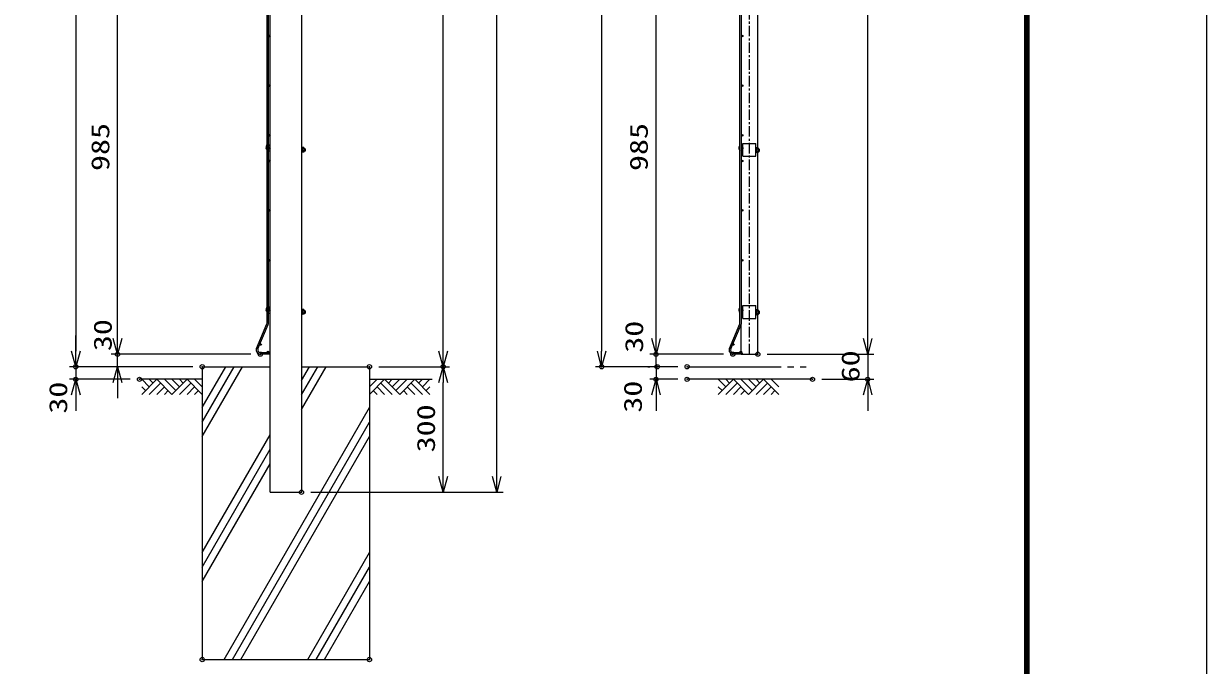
# Model space of a CAD drawing. Units: millimetres, scale not verified. Extents: x -6312 to 6312, y -4455 to 4455.
# Drawn here: x 3460 to 6289, y -1651 to -117 of the extents above; entities that cross this region are included whole.
import ezdxf
from ezdxf.enums import TextEntityAlignment as Align

# ---------------------------------------------------------------- set-up
doc = ezdxf.new("R2010")
doc.units = ezdxf.units.MM
doc.header["$LTSCALE"] = 20
doc.header["$PDMODE"] = 32
doc.header["$PDSIZE"] = 10
doc.linetypes.add('USER2', pattern=[2, 1.25, -0.25, 0.25, -0.25])
doc.linetypes.add('USER3', pattern=[15, 11.25, -0.75, 0.75, -0.75, 0.75, -0.75])
for name, color, linetype, lineweight in [('0-2_0', 7, 'Continuous', 25), ('0-7_LAYER03', 7, 'Continuous', 25), ('0-8_EXTCNT-LMEC0', 4, 'Continuous', 25)]:
    doc.layers.add(name, color=color, linetype=linetype, lineweight=lineweight)
doc.layers.add('0-3_DEFPOINTS', color=7, linetype='Continuous')
doc.styles.add('ＭＳ ゴシック', font='')
doc.styles.get('ＭＳ ゴシック').set_extended_font_data('MS Gothic')

# ---------------------------------------------------------------- blocks, each defined once
blk = doc.blocks.new('_DotSmall')
at = {"layer": '0-2_0', "color": 2}
for points in [[(0, 0), (-2.5, 0), (-2.48, 0.31)], [(0, 0), (-2.48, -0.31), (-2.5, 0)], [(0, 0), (-2.48, 0.31), (-2.42, 0.62)], [(0, 0), (-2.42, -0.62), (-2.48, -0.31)], [(0, 0), (-2.42, 0.62), (-2.32, 0.92)], [(0, 0), (-2.32, -0.92), (-2.42, -0.62)], [(0, 0), (-2.32, 0.92), (-2.19, 1.2)], [(0, 0), (-2.19, -1.2), (-2.32, -0.92)], [(0, 0), (-2.19, 1.2), (-2.02, 1.47)], [(0, 0), (-2.02, -1.47), (-2.19, -1.2)], [(0, 0), (-2.02, 1.47), (-1.82, 1.71)], [(0, 0), (-1.82, -1.71), (-2.02, -1.47)], [(0, 0), (-1.82, 1.71), (-1.59, 1.93)], [(0, 0), (-1.59, -1.93), (-1.82, -1.71)], [(0, 0), (-1.59, 1.93), (-1.34, 2.11)], [(0, 0), (-1.34, -2.11), (-1.59, -1.93)], [(0, 0), (-1.34, 2.11), (-1.06, 2.26)], [(0, 0), (-1.06, -2.26), (-1.34, -2.11)], [(0, 0), (-1.06, 2.26), (-0.77, 2.38)], [(0, 0), (-0.77, -2.38), (-1.06, -2.26)], [(0, 0), (-0.77, 2.38), (-0.47, 2.46)], [(0, 0), (-0.47, -2.46), (-0.77, -2.38)], [(0, 0), (-0.47, 2.46), (-0.16, 2.5)], [(0, 0), (-0.16, -2.5), (-0.47, -2.46)], [(0, 0), (-0.16, 2.5), (0.16, 2.5)], [(0, 0), (0.16, -2.5), (-0.16, -2.5)], [(0, 0), (0.16, 2.5), (0.47, 2.46)], [(0, 0), (0.47, 2.46), (0.77, 2.38)], [(0, 0), (0.77, 2.38), (1.06, 2.26)], [(0, 0), (1.06, 2.26), (1.34, 2.11)], [(0, 0), (1.34, 2.11), (1.59, 1.93)], [(0, 0), (1.59, 1.93), (1.82, 1.71)], [(0, 0), (1.82, 1.71), (2.02, 1.47)], [(0, 0), (2.02, 1.47), (2.19, 1.2)], [(0, 0), (2.19, 1.2), (2.32, 0.92)], [(0, 0), (2.32, 0.92), (2.42, 0.62)], [(0, 0), (2.42, 0.62), (2.48, 0.31)], [(0, 0), (2.48, 0.31), (2.5, 0)], [(0, 0), (0.47, -2.46), (0.16, -2.5)], [(0, 0), (0.77, -2.38), (0.47, -2.46)], [(0, 0), (1.06, -2.26), (0.77, -2.38)], [(0, 0), (1.34, -2.11), (1.06, -2.26)], [(0, 0), (1.59, -1.93), (1.34, -2.11)], [(0, 0), (1.82, -1.71), (1.59, -1.93)], [(0, 0), (2.02, -1.47), (1.82, -1.71)], [(0, 0), (2.19, -1.2), (2.02, -1.47)], [(0, 0), (2.32, -0.92), (2.19, -1.2)], [(0, 0), (2.42, -0.62), (2.32, -0.92)], [(0, 0), (2.48, -0.31), (2.42, -0.62)], [(0, 0), (2.5, 0), (2.48, -0.31)]]:
    blk.add_solid(points, dxfattribs=at)
blk = doc.blocks.new('_Open30')
at = {"layer": '0-2_0', "color": 2}
blk.add_line((0, 0), (-20, 0), dxfattribs=at)
blk.add_lwpolyline([(-20, 5.36), (0, 0), (-20, -5.36)], dxfattribs=at)

msp = doc.modelspace()

# ---------------------------------------------------------------- linework, layer by layer
at = {"layer": '0-2_0', "color": 2}
for p, q in [((3585.2, 1225.16), (3585.2, -899.84)), ((4842.89, 1225.16), (4842.89, -899.84)), ((4463.95, -899.84), (4463.95, 1160.16)), ((4592.1, -1199.84), (4592.1, 1160.16)), ((5479.39, -869.84), (5479.39, 1147.16)), ((3684.99, -869.84), (3684.99, 40.16)), ((4973, -869.84), (4973, 40.16)), ((3684.99, -869.84), (3684.99, -832.34)), ((4973, -869.84), (4973, -832.34)), ((5479.39, -869.84), (5479.39, -832.34)), ((3585.2, -899.84), (3585.2, -862.34)), ((4973, -937.34), (4973, -899.84)), ((3684.99, -937.34), (3684.99, -907.34)), ((4973, -937.34), (4973, -907.34)), ((5479.39, -907.34), (5479.39, -967.34)), ((3585.2, -937.34), (3585.2, -967.34)), ((4973, -937.34), (4973, -974.84)), ((4973, -937.34), (4973, -967.34)), ((3684.99, -974.84), (3684.99, -1012.34)), ((4463.95, -1199.84), (4463.95, -974.84)), ((3585.2, -1004.84), (3585.2, -1042.34)), ((4973, -1004.84), (4973, -1042.34)), ((5479.39, -1004.84), (5479.39, -1042.34))]:
    msp.add_line(p, q, dxfattribs=at)
at = {"layer": '0-2_0'}
for p, q in [((4050.07, -1237.34), (4050.07, 1189.66)), ((4125.07, 1189.66), (4125.07, -1237.34)), ((5216.51, -414.18), (5216.51, -37.73)), ((4041.59, -408.94), (4042.87, -407.25)), ((4048.72, -408.12), (4046.47, -406.43)), ((4046.47, -411.11), (4048.72, -408.12)), ((4047.82, -416.24), (4050.07, -416.24)), ((4047.82, -421.44), (4050.07, -421.44)), ((4125.07, -412.34), (4125.07, -425.34)), ((4125.07, -412.34), (4125.87, -412.34)), ((4125.87, -412.34), (4125.87, -425.34)), ((4130.57, -413.31), (4126.43, -413.31)), ((4130.57, -416.07), (4126.43, -416.07)), ((4130.57, -421.6), (4126.43, -421.6)), ((4131.07, -414.68), (4131.07, -423.18)), ((4131.07, -416.24), (4133.86, -416.24)), ((4131.07, -416.84), (4134.28, -416.84)), ((4131.07, -420.84), (4134.28, -420.84)), ((4131.07, -421.44), (4133.86, -421.44)), ((4133.86, -416.24), (4133.86, -421.44)), ((5181.01, -434.34), (5181.01, -403.34)), ((5181.01, -403.34), (5212.01, -403.34)), ((5212.01, -434.34), (5212.01, -403.34)), ((4125.07, -425.34), (4125.87, -425.34)), ((4125.87, -425.34), (4126.43, -424.36)), ((4130.57, -424.36), (4126.43, -424.36)), ((5181.01, -434.34), (5212.01, -434.34)), ((5216.51, -801.68), (5216.51, -425.23)), ((5181.01, -790.84), (5212.01, -790.84)), ((5181.01, -821.84), (5181.01, -790.84)), ((5212.01, -821.84), (5212.01, -790.84)), ((4041.59, -796.44), (4042.87, -794.75)), ((4048.72, -795.62), (4046.47, -793.93)), ((4046.47, -798.61), (4048.72, -795.62)), ((4047.82, -803.74), (4050.07, -803.74)), ((4047.82, -808.94), (4050.07, -808.94)), ((4125.07, -799.84), (4125.07, -812.84)), ((4125.07, -799.84), (4125.87, -799.84)), ((4125.07, -812.84), (4125.87, -812.84)), ((4125.87, -799.84), (4125.87, -812.84)), ((4125.87, -812.84), (4126.43, -811.86)), ((4130.57, -800.81), (4126.43, -800.81)), ((4130.57, -803.57), (4126.43, -803.57)), ((4130.57, -809.1), (4126.43, -809.1)), ((4130.57, -811.86), (4126.43, -811.86)), ((4131.07, -802.18), (4131.07, -810.68)), ((4131.07, -803.74), (4133.86, -803.74)), ((4131.07, -804.34), (4134.28, -804.34)), ((4131.07, -808.34), (4134.28, -808.34)), ((4131.07, -808.94), (4133.86, -808.94)), ((4133.86, -803.74), (4133.86, -808.94)), ((5216.51, -907.34), (5216.51, -812.73)), ((5176.51, -900.24), (5176.51, -836.43)), ((5181.01, -821.84), (5212.01, -821.84)), ((5176.51, -903.74), (5176.51, -903.63)), ((5176.51, -907.34), (5216.51, -907.34)), ((3887.57, -937.34), (3887.57, -1637.34)), ((3887.57, -937.34), (4050.07, -937.34)), ((3887.57, -1104.31), (3983.97, -937.34)), ((3887.57, -1069.67), (3963.97, -937.34)), ((3887.57, -1035.03), (3943.97, -937.34)), ((4125.07, -937.34), (4287.57, -937.34)), ((4125.07, -1039.36), (4183.97, -937.34)), ((4125.07, -1004.72), (4163.97, -937.34)), ((4125.07, -970.08), (4143.97, -937.34)), ((4287.57, -937.34), (4287.57, -1637.34)), ((3939.82, -1637.34), (4287.57, -1035.03)), ((3959.82, -1637.34), (4287.57, -1069.67)), ((3887.57, -1381.44), (4050.07, -1099.98)), ((3979.82, -1637.34), (4287.57, -1104.31)), ((3887.57, -1416.08), (4050.07, -1134.62)), ((3887.57, -1450.72), (4050.07, -1169.26)), ((4050.07, -1237.34), (4125.07, -1237.34)), ((4139.82, -1637.34), (4287.57, -1381.44)), ((4159.82, -1637.34), (4287.57, -1416.08)), ((4179.82, -1637.34), (4287.57, -1450.72)), ((3887.57, -1637.34), (4287.57, -1637.34))]:
    msp.add_line(p, q, dxfattribs=at)
at = {"layer": '0-2_0', "linetype": 'USER2'}
msp.add_line((5196.51, -907.34), (5196.51, 1188.66), dxfattribs=at)
at = {"layer": '0-2_0', "color": 3}
for p, q in [((4042.87, -832.28), (4042.87, 2.6)), ((4046.47, -832.28), (4046.47, 2.6)), ((5173.81, -832.28), (5173.81, 2.6)), ((5177.41, -832.28), (5177.41, 2.6)), ((4017.46, -893.43), (4042.36, -834.78)), ((4020.77, -894.84), (4045.67, -836.18)), ((5148.4, -893.43), (5173.3, -834.78)), ((5151.71, -894.84), (5176.61, -836.18)), ((4048.47, -903.74), (4026.67, -903.74)), ((4048.47, -903.74), (4048.47, -907.34)), ((5179.41, -903.74), (5157.61, -903.74)), ((5179.41, -903.74), (5179.41, -907.34)), ((4048.47, -907.34), (4026.67, -907.34)), ((5179.41, -907.34), (5157.61, -907.34))]:
    msp.add_line(p, q, dxfattribs=at)
at = {"layer": '0-2_0', "color": 5}
for p, q in [((5172.53, -409.81), (5173.81, -408.11)), ((5178.76, -417.1), (5181.01, -417.1)), ((5178.76, -422.3), (5181.01, -422.3)), ((5212.01, -413.2), (5212.01, -426.2)), ((5212.01, -413.2), (5212.81, -413.2)), ((5212.81, -413.2), (5212.81, -426.2)), ((5217.51, -414.18), (5213.37, -414.18)), ((5217.51, -416.94), (5213.37, -416.94)), ((5217.51, -422.47), (5213.37, -422.47)), ((5218.01, -415.54), (5218.01, -424.04)), ((5218.01, -417.1), (5219.8, -417.1)), ((5218.01, -417.7), (5220.22, -417.7)), ((5218.01, -421.7), (5220.22, -421.7)), ((5218.01, -422.3), (5219.8, -422.3)), ((5219.8, -417.1), (5219.8, -422.3)), ((5212.01, -426.2), (5212.81, -426.2)), ((5212.81, -426.2), (5213.37, -425.23)), ((5217.51, -425.23), (5213.37, -425.23)), ((5172.53, -797.31), (5173.81, -795.61)), ((5178.76, -804.6), (5181.01, -804.6)), ((5178.76, -809.8), (5181.01, -809.8)), ((5212.01, -800.7), (5212.01, -813.7)), ((5212.01, -800.7), (5212.81, -800.7)), ((5212.01, -813.7), (5212.81, -813.7)), ((5212.81, -800.7), (5212.81, -813.7)), ((5212.81, -813.7), (5213.37, -812.73)), ((5217.51, -801.68), (5213.37, -801.68)), ((5217.51, -804.44), (5213.37, -804.44)), ((5217.51, -809.97), (5213.37, -809.97)), ((5217.51, -812.73), (5213.37, -812.73)), ((5218.01, -803.04), (5218.01, -811.54)), ((5218.01, -804.6), (5219.8, -804.6)), ((5218.01, -805.2), (5220.22, -805.2)), ((5218.01, -809.2), (5220.22, -809.2)), ((5218.01, -809.8), (5219.8, -809.8)), ((5219.8, -804.6), (5219.8, -809.8))]:
    msp.add_line(p, q, dxfattribs=at)
at = {"layer": '0-2_0', "color": 1}
for p, q in [((4004.17, -907.34), (3669.99, -907.34)), ((4004.17, -907.34), (3669.99, -907.34)), ((5134.21, -907.34), (4958, -907.34)), ((5134.21, -907.34), (4958, -907.34)), ((5239.01, -907.34), (5494.39, -907.34)), ((5239.01, -907.34), (5494.39, -907.34)), ((3865.07, -937.34), (3570.2, -937.34)), ((3865.07, -937.34), (3570.2, -937.34)), ((3865.07, -937.34), (3669.99, -937.34)), ((4310.07, -937.34), (4478.95, -937.34)), ((4310.07, -937.34), (4478.95, -937.34)), ((5024.92, -937.34), (4827.89, -937.34)), ((4953.41, -937.34), (4958, -937.34)), ((5024.92, -937.34), (4958, -937.34)), ((3715.07, -967.34), (3570.2, -967.34)), ((5024.92, -967.34), (4958, -967.34)), ((5369.78, -967.34), (5494.39, -967.34)), ((4147.57, -1237.34), (4607.1, -1237.34)), ((4147.57, -1237.34), (4478.95, -1237.34))]:
    msp.add_line(p, q, dxfattribs=at)
at = {"layer": '0-2_0', "linetype": 'USER3'}
msp.add_line((5047.42, -937.34), (5347.28, -937.34), dxfattribs=at)
at = {"layer": '0-2_0', "color": 3}
msp.add_lwpolyline([(-6311.95, 4455), (6289.34, 4455), (6289.34, -4455), (-6311.95, -4455)], close=True, dxfattribs=at)
at = {"layer": '0-2_0'}
for points in [[(-5887.66, 4189.82), (5865.05, 4189.82), (5865.05, -4189.82), (-5887.66, -4189.82)], [(-5885.01, 4187.17), (5862.4, 4187.17), (5862.4, -4187.17), (-5885.01, -4187.17)], [(-5882.36, 4184.52), (5859.75, 4184.52), (5859.75, -4184.52), (-5882.36, -4184.52)], [(-5879.71, 4181.87), (5857.1, 4181.87), (5857.1, -4181.87), (-5879.71, -4181.87)], [(-5877.05, 4179.21), (5854.45, 4179.21), (5854.45, -4179.21), (-5877.05, -4179.21)]]:
    msp.add_lwpolyline(points, close=True, dxfattribs=at)
for points in [[(4125.87, -412.34), (4126.43, -413.31), (4126.43, -424.36)], [(4125.87, -799.84), (4126.43, -800.81), (4126.43, -811.86)]]:
    msp.add_lwpolyline(points, dxfattribs=at)
at = {"layer": '0-2_0', "color": 5}
for points in [[(5177.41, -411.97), (5179.66, -408.99), (5177.41, -407.29)], [(5212.81, -413.2), (5213.37, -414.18), (5213.37, -425.23)], [(5177.41, -799.47), (5179.66, -796.49), (5177.41, -794.79)], [(5212.81, -800.7), (5213.37, -801.68), (5213.37, -812.73)]]:
    msp.add_lwpolyline(points, dxfattribs=at)
at = {"layer": '0-2_0', "color": 3}
for centre in [(4048.27, -146.84), (5179.21, -146.84), (4048.27, -265.64), (5179.21, -265.64), (4048.27, -384.34), (5179.21, -384.34), (4048.27, -414.84), (5179.21, -414.84), (4048.27, -445.34), (5179.21, -445.34), (4048.27, -563.64), (5179.21, -563.64), (4048.27, -682.84), (5179.21, -682.84), (4048.27, -802.34), (5179.21, -802.34), (4027.2, -884.31), (4044.97, -901.94), (5158.14, -884.31), (5175.91, -901.94)]:
    msp.add_circle(centre, 1.8, dxfattribs=at)
at = {"layer": '0-2_0'}
for centre, radius, start, end in [((4047.82, -413.64), 7.8, 143, 230.60854), ((4047.82, -413.64), 2.6, 238.71933, 270), ((4047.82, -413.64), 7.8, 260.03323, 270), ((4126.41, -421.62), 0.031, 40.87793, 319.12207), ((4125.74, -423), 1.53, 296.8485, 64.13989), ((4125.71, -414.69), 1.56, 297.51974, 62.48026), ((4122.22, -418.86), 5.04, 326.51716, 33.48284), ((4123.18, -418.84), 7.88, 339.48158, 20.51842), ((4128.91, -414.69), 2.16, 320.19668, 39.80332), ((4130.57, -421.6), 1.6998463427518892e-12, 159.43028, 156.8643), ((4128.95, -422.98), 2.13, 319.53759, 40.46241), ((4130.82, -418.84), 4, 319.4584, 40.5416), ((4047.82, -801.14), 7.8, 143, 230.60854), ((4047.82, -801.14), 2.6, 238.71933, 270), ((4047.82, -801.14), 7.8, 260.03323, 270), ((4126.41, -809.12), 0.031, 40.87793, 319.12207), ((4125.74, -810.5), 1.53, 296.8485, 64.13989), ((4125.71, -802.19), 1.56, 297.51974, 62.48026), ((4122.22, -806.36), 5.04, 326.51716, 33.48284), ((4123.18, -806.34), 7.88, 339.48158, 20.51842), ((4128.91, -802.19), 2.16, 320.19668, 39.80332), ((4130.57, -809.1), 1.6998463427518892e-12, 159.43028, 156.8643), ((4128.95, -810.48), 2.13, 319.53759, 40.46241), ((4130.82, -806.34), 4, 319.4584, 40.5416)]:
    msp.add_arc(centre, radius, start, end, dxfattribs=at)
at = {"layer": '0-2_0', "color": 5}
for centre, radius, start, end in [((5178.76, -414.5), 7.8, 143, 230.60854), ((5178.76, -414.5), 2.6, 238.71933, 270), ((5178.76, -414.5), 7.8, 260.03323, 270), ((5213.35, -422.49), 0.031, 40.87793, 319.12207), ((5212.68, -423.86), 1.53, 296.8485, 64.13989), ((5212.65, -415.56), 1.56, 297.51974, 62.48026), ((5209.16, -419.72), 5.04, 326.51716, 33.48284), ((5210.12, -419.7), 7.88, 339.48158, 20.51842), ((5215.85, -415.56), 2.16, 320.19668, 39.80332), ((5217.51, -422.47), 1.6998463427518892e-12, 159.43028, 156.8643), ((5215.89, -423.85), 2.13, 319.53759, 40.46241), ((5216.76, -419.7), 4, 319.4584, 40.5416), ((5178.76, -802), 7.8, 143, 230.60854), ((5178.76, -802), 2.6, 238.71933, 270), ((5178.76, -802), 7.8, 260.03323, 270), ((5213.35, -809.99), 0.031, 40.87793, 319.12207), ((5212.68, -811.36), 1.53, 296.8485, 64.13989), ((5212.65, -803.06), 1.56, 297.51974, 62.48026), ((5209.16, -807.22), 5.04, 326.51716, 33.48284), ((5210.12, -807.2), 7.88, 339.48158, 20.51842), ((5215.85, -803.06), 2.16, 320.19668, 39.80332), ((5217.51, -809.97), 1.6998463427518892e-12, 159.43028, 156.8643), ((5215.89, -811.35), 2.13, 319.53759, 40.46241), ((5216.76, -807.2), 4, 319.4584, 40.5416)]:
    msp.add_arc(centre, radius, start, end, dxfattribs=at)
at = {"layer": '0-2_0', "color": 3}
for centre, radius, start, end in [((4036.47, -832.28), 6.4, 337, 0), ((4036.47, -832.28), 10, 337, 0), ((5167.41, -832.28), 6.4, 337, 0), ((5167.41, -832.28), 10, 337, 0), ((4026.67, -897.34), 10, 157, 270), ((4026.67, -897.34), 6.4, 157, 270), ((5157.61, -897.34), 10, 157, 270), ((5157.61, -897.34), 6.4, 157, 270)]:
    msp.add_arc(centre, radius, start, end, dxfattribs=at)
at = {"layer": '0-3_DEFPOINTS'}
for p in [(3684.99, -907.34), (4026.67, -907.34), (4973, -907.34), (5156.71, -907.34), (5216.51, -907.34), (3585.2, -937.34), (3887.57, -937.34), (4287.57, -937.34), (4463.95, -937.34), (4842.89, -937.34), (4975.91, -937.34), (5047.42, -937.34), (3585.2, -967.34), (3737.57, -967.34), (4973, -967.34), (5047.42, -967.34), (5347.28, -967.34), (5479.39, -967.34), (4125.07, -1237.34), (3887.57, -1637.34), (4287.57, -1637.34)]:
    msp.add_point(p, dxfattribs=at)
at = {"layer": '0-7_LAYER03'}
for p, q in [((3887.57, -967.34), (3737.57, -967.34)), ((4287.57, -967.34), (4437.57, -967.34)), ((5347.28, -967.34), (5047.42, -967.34))]:
    msp.add_line(p, q, dxfattribs=at)
at = {"layer": '0-8_EXTCNT-LMEC0'}
for p, q in [((3760.92, -985.43), (3742.82, -967.34)), ((3742.82, -1003.52), (3779.01, -967.34)), ((3751.87, -994.48), (3742.82, -985.43)), ((3769.96, -976.38), (3760.92, -967.34)), ((3788.05, -976.38), (3760.92, -1003.52)), ((3815.19, -1003.52), (3779.01, -967.34)), ((3797.1, -985.43), (3779.01, -1003.52)), ((3824.24, -994.48), (3797.1, -967.34)), ((3833.29, -985.43), (3815.19, -967.34)), ((3815.19, -1003.52), (3851.38, -967.34)), ((3842.33, -976.38), (3833.29, -967.34)), ((3860.43, -976.38), (3833.29, -1003.52)), ((3887.57, -1003.52), (3851.38, -967.34)), ((3869.47, -985.43), (3851.38, -1003.52)), ((3887.57, -985.43), (3869.47, -967.34)), ((4287.57, -985.43), (4305.66, -967.34)), ((4287.57, -1003.52), (4323.75, -967.34)), ((4305.66, -985.43), (4323.75, -1003.52)), ((4314.71, -976.38), (4341.84, -1003.52)), ((4359.94, -1003.52), (4323.75, -967.34)), ((4332.8, -976.38), (4341.84, -967.34)), ((4341.84, -985.43), (4359.94, -967.34)), ((4350.89, -994.48), (4378.03, -967.34)), ((4359.94, -1003.52), (4396.12, -967.34)), ((4378.03, -985.43), (4396.12, -1003.52)), ((4387.08, -976.38), (4414.22, -1003.52)), ((4432.31, -1003.52), (4396.12, -967.34)), ((4405.17, -976.38), (4414.22, -967.34)), ((4414.22, -985.43), (4432.31, -967.34)), ((4423.26, -994.48), (4432.31, -985.43)), ((5139.94, -985.43), (5121.85, -967.34)), ((5121.85, -1003.52), (5158.03, -967.34)), ((5130.89, -994.48), (5121.85, -985.43)), ((5148.99, -976.38), (5139.94, -967.34)), ((5167.08, -976.38), (5139.94, -1003.52)), ((5194.22, -1003.52), (5158.03, -967.34)), ((5176.13, -985.43), (5158.03, -1003.52)), ((5203.26, -994.48), (5176.13, -967.34)), ((5212.31, -985.43), (5194.22, -967.34)), ((5194.22, -1003.52), (5230.4, -967.34)), ((5221.36, -976.38), (5212.31, -967.34)), ((5239.45, -976.38), (5212.31, -1003.52)), ((5266.59, -1003.52), (5230.4, -967.34)), ((5248.5, -985.43), (5230.4, -1003.52)), ((5266.59, -985.43), (5248.5, -967.34)), ((3806.15, -994.48), (3797.1, -1003.52)), ((3878.52, -994.48), (3869.47, -1003.52)), ((4296.61, -994.48), (4305.66, -1003.52)), ((4368.98, -994.48), (4378.03, -1003.52)), ((5185.17, -994.48), (5176.13, -1003.52)), ((5257.54, -994.48), (5248.5, -1003.52))]:
    msp.add_line(p, q, dxfattribs=at)

# ---------------------------------------------------------------- block references
at = {"layer": '0-2_0', "xscale": 1.875, "yscale": 1.875}
for name, p, rotation in [('_Open30', (3684.99, -907.34), 270), ('_Open30', (3684.99, -907.34), 270), ('_Open30', (4973, -907.34), 270), ('_Open30', (4973, -907.34), 270), ('_Open30', (5479.39, -907.34), 270), ('_Open30', (5479.39, -907.34), 270), ('_Open30', (3585.2, -937.34), 270), ('_Open30', (3585.2, -937.34), 270), ('_Open30', (4463.95, -937.34), 270), ('_Open30', (4842.89, -937.34), 270), ('_DotSmall', (4973, -937.34), 90), ('_DotSmall', (4973, -937.34), 270), ('_Open30', (3684.99, -937.34), 90), ('_Open30', (4463.95, -937.34), 90), ('_Open30', (3585.2, -967.34), 90), ('_Open30', (4973, -967.34), 90), ('_Open30', (5479.39, -967.34), 90), ('_Open30', (4463.95, -1237.34), 270), ('_Open30', (4592.1, -1237.34), 270)]:
    msp.add_blockref(name, p, dxfattribs=dict(at, rotation=rotation))

# ---------------------------------------------------------------- texts
at = {"layer": '0-2_0', "color": 3, "style": 'ＭＳ ゴシック', "width": 1.3}
for s, p in [('985', (3678.32, -469.48)), ('985', (4966.32, -469.48)), ('30', (3684.11, -900.06)), ('30', (4955.15, -903.88)), ('60', (5472.72, -974.68)), ('30', (3577.59, -1049.48)), ('30', (4952.12, -1047.18)), ('300', (4457.28, -1141.98))]:
    msp.add_text(s, height=43.26, rotation=90, dxfattribs=at).set_placement(p, align=Align.BOTTOM_LEFT)

doc.saveas('drawing.dxf')
